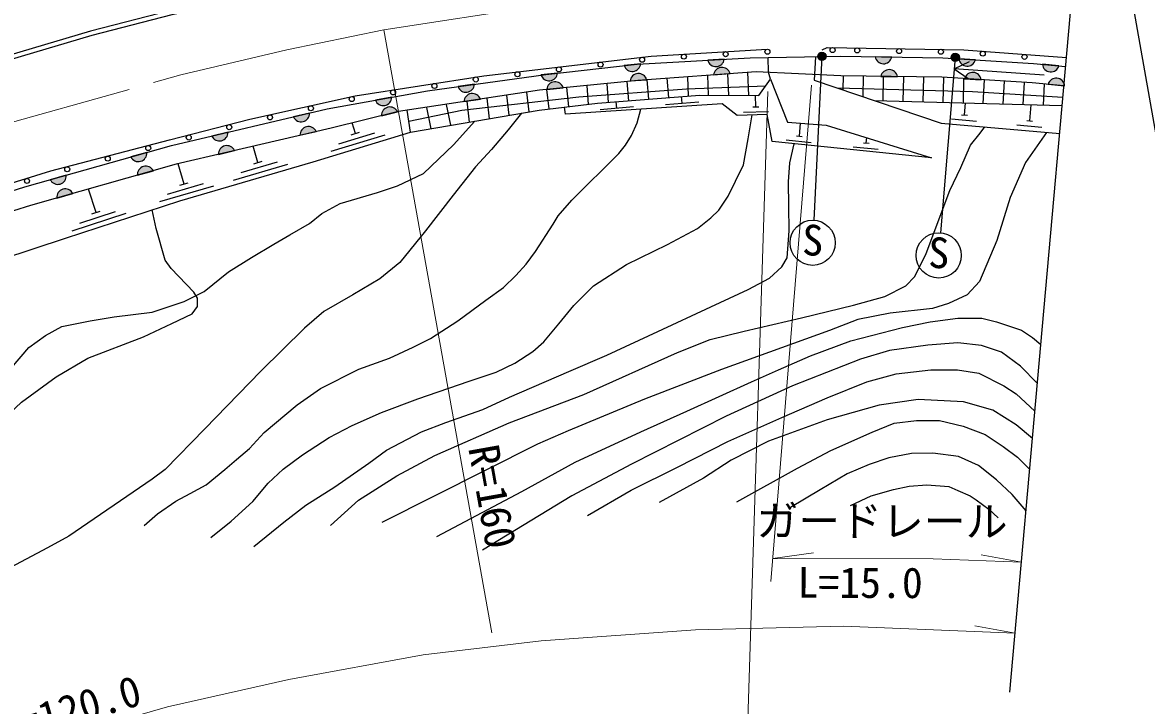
# Model space of a CAD drawing. Units: millimetres at full size, sheet at 1:1000; details may follow other scales. Extents: x 40000 to 680000, y 20000 to 380000.
# Drawn here: x 293752 to 360864, y 263472 to 304237 of the extents above; entities that cross this region are included whole.
import ezdxf
from ezdxf.enums import TextEntityAlignment as Align

# ---------------------------------------------------------------- set-up
doc = ezdxf.new("R2010")
doc.units = ezdxf.units.MM
doc.header["$LTSCALE"] = 1000
doc.linetypes.add('CHAIN', pattern=[18.5, 12, -1.5, 3.5, -1.5])
for name, color, linetype, lineweight in [('M-BGD', 7, 'Continuous', 25), ('M-BGD-EXST', 7, 'Continuous', 25), ('M-BMK', 2, 'CHAIN', 13), ('M-BMK-OTRS', 5, 'Continuous', 25), ('M-STR-HTXT', 7, 'Continuous', 13)]:
    doc.layers.add(name, color=color, linetype=linetype, lineweight=lineweight)
doc.styles.add('ＭＳ ゴシック', font='')
doc.styles.get('ＭＳ ゴシック').set_extended_font_data('MS Gothic')

msp = doc.modelspace()

# ---------------------------------------------------------------- hatches: boundary and pattern name
at = {"layer": 'M-BGD'}
for points in [[(335656, 302040, -0.82183), (334667, 301986)], [(345653, 302172, -0.82183), (344662, 302187)], [(350649, 302004, -0.82183), (349660, 302065)], [(330663, 301778, -0.82183), (329678, 301667)], [(335016, 301114, -0.82183), (336004, 301187)], [(345003, 301023, -0.82183), (345994, 301008)], [(355636, 301655, -0.82183), (354649, 301742)], [(325694, 301218, -0.82183), (324710, 301107)], [(325055, 300243, -0.82183), (326041, 300341)], [(330029, 300748, -0.82183), (331018, 300821)], [(350000, 300883, -0.82183), (350989, 300822)], [(354989, 300549, -0.82183), (355976, 300461)], [(320740, 300548, -0.82183), (319758, 300411)], [(320109, 299513, -0.82183), (321089, 299662)], [(315801, 299772, -0.82183), (314826, 299596)], [(310892, 298828, -0.82183), (309927, 298602)], [(315184, 298669, -0.82183), (316147, 298903)], [(310321, 297505, -0.82183), (311286, 297731)], [(306024, 297687, -0.82183), (305059, 297461)], [(305453, 296364, -0.82183), (306418, 296590)], [(301173, 296480, -0.82183), (300220, 296211)], [(300612, 295118, -0.82183), (301566, 295387)], [(296361, 295121, -0.82183), (295408, 294852)], [(295801, 293759, -0.82183), (296754, 294028)]]:
    msp.add_hatch(color=256, dxfattribs=at).paths.add_polyline_path(points)
at = {"layer": 'M-BGD-EXST'}
for points in [[(341701, 302339, -1), (341262, 302100, -0.41421), (341362, 302439, -0.41421)], [(349661, 302275, -1), (349222, 302036, -0.41421), (349322, 302375, -0.41421)]]:
    msp.add_hatch(color=256, dxfattribs=at).paths.add_polyline_path(points)

# ---------------------------------------------------------------- linework, layer by layer
at = {"layer": 'M-BGD'}
for p, q in [((335656, 302040), (334667, 301986)), ((338284, 301267), (338269, 302143)), ((345653, 302172), (344662, 302187)), ((350649, 302004), (349660, 302065)), ((330663, 301778), (329678, 301667)), ((349384, 301469), (350222, 300903)), ((355636, 301655), (354649, 301742)), ((325694, 301218), (324710, 301107)), ((329839, 300717), (329925, 299562)), ((330029, 300748), (331018, 300821)), ((331034, 300822), (331121, 299657)), ((332231, 300910), (332318, 299752)), ((333453, 300999), (333499, 299845)), ((334650, 301087), (334697, 299898)), ((335016, 301114), (336004, 301187)), ((335848, 301175), (335898, 299893)), ((337045, 301263), (337100, 299888)), ((342748, 301079), (342726, 300216)), ((343947, 301048), (343916, 299815)), ((345003, 301023), (345994, 301008)), ((345147, 301018), (345110, 299566)), ((346347, 300999), (346309, 299534)), ((347547, 300981), (347509, 299501)), ((348747, 300959), (348708, 299468)), ((349945, 300885), (349908, 299436)), ((350000, 300883), (350989, 300822)), ((351170, 300810), (351082, 299404)), ((352368, 300736), (352282, 299371)), ((353566, 300662), (353482, 299338)), ((320740, 300548), (319758, 300411)), ((323847, 300082), (323981, 298902)), ((325036, 300241), (325169, 299076)), ((325055, 300243), (326041, 300341)), ((326231, 300360), (326361, 299215)), ((327450, 300481), (327534, 299352)), ((328644, 300599), (328729, 299467)), ((354762, 300569), (354683, 299306)), ((354989, 300549), (355976, 300461)), ((315801, 299772), (314826, 299596)), ((319054, 299352), (319313, 298099)), ((320109, 299513), (321089, 299662)), ((320285, 299539), (320428, 298291)), ((321472, 299720), (321612, 298495)), ((322659, 299901), (322797, 298699)), ((329240, 299130), (329205, 299505)), ((332137, 299336), (334131, 299501)), ((333134, 299418), (333101, 299814)), ((337535, 299206), (337513, 299886)), ((344603, 299583), (355827, 299277)), ((349991, 298712), (350056, 299434)), ((353889, 298365), (353974, 299327)), ((310892, 298828), (309927, 298602)), ((315184, 298669), (316147, 298903)), ((316912, 297686), (316712, 298995)), ((317866, 299171), (318130, 297896)), ((328245, 299036), (330236, 299223)), ((336795, 298882), (338294, 298930)), ((337360, 299201), (337710, 299212)), ((349817, 298727), (350166, 298696)), ((313627, 297616), (313436, 298245)), ((340135, 297452), (340214, 298229)), ((349218, 298479), (350712, 298346)), ((353115, 298132), (354609, 297999)), ((353714, 298380), (354063, 298349)), ((306024, 297687), (305059, 297461)), ((310321, 297505), (311286, 297731)), ((312187, 296551), (315416, 297533)), ((312638, 297002), (314791, 297657)), ((313376, 297540), (313878, 297693)), ((339960, 297470), (340309, 297435)), ((344132, 297045), (344164, 297361)), ((307810, 295884), (307528, 296850)), ((339358, 297230), (340850, 297078)), ((343356, 296822), (344848, 296670)), ((343958, 297063), (344306, 297027)), ((301173, 296480), (300220, 296211)), ((305453, 296364), (306418, 296590)), ((300612, 295118), (301566, 295387)), ((303397, 294597), (303046, 295800)), ((306358, 294836), (309598, 295781)), ((306814, 295281), (308974, 295912)), ((307558, 295811), (308062, 295958)), ((296361, 295121), (295408, 294852)), ((302401, 293994), (304561, 294624)), ((303145, 294523), (303649, 294670)), ((295801, 293759), (296754, 294028)), ((298143, 292892), (297684, 294291)), ((301945, 293548), (305185, 294494)), ((296726, 291796), (299933, 292848)), ((297167, 292256), (299305, 292957)), ((297893, 292810), (298392, 292974))]:
    msp.add_line(p, q, dxfattribs=at)
for points in [[(353569, 309500), (342503, 309576), (331714, 309017), (321098, 307955), (310635, 306322), (302677, 304687), (297896, 303455), (284484, 299482), (255707, 290878), (246425, 288577), (240133, 287271), (233983, 286288), (227210, 285484), (220102, 284777), (210884, 284406), (196763, 284406), (176003, 284699), (164034, 284836)], [(353571, 309773), (342497, 309849), (331694, 309289), (321063, 308226), (310587, 306590), (302615, 304953), (297823, 303718), (284406, 299744), (255635, 291141), (246365, 288843), (240084, 287539), (233946, 286558), (227180, 285755), (220083, 285049), (210879, 284678), (196765, 284678), (176006, 284971), (164037, 285108)], [(341503, 302603), (341804, 302749), (349956, 302614), (356082, 302140)], [(213339, 269092), (237350, 277782), (243757, 279963), (247413, 281342), (248890, 281950), (260985, 284696), (269630, 286595), (287767, 292499), (293895, 294425), (302647, 296896), (311939, 299074), (317931, 300157), (324993, 301139), (330453, 301755), (337196, 302124), (342608, 302219), (348696, 302124), (354119, 301790), (356036, 301619)], [(231632, 278293), (232803, 278506), (240039, 279186), (245289, 280899), (248377, 282313), (260000, 284915), (269767, 287113), (288387, 293200), (295451, 295375), (302537, 297235), (307329, 298458), (313608, 299863), (321296, 301061), (331298, 302233), (338223, 302644)], [(341091, 302192), (341024, 300791), (348599, 298234), (355678, 297603)], [(354761, 301093), (349384, 301469), (350292, 301912)], [(355933, 300465), (354032, 300634), (348651, 300967), (342610, 301060), (337561, 301301), (330496, 300782), (324619, 300200), (316207, 298918), (312175, 297939), (302936, 295774), (294226, 293314), (288120, 291395), (269934, 285476), (261237, 283566), (250266, 281075), (246632, 279582), (244148, 278872), (237541, 276736), (213673, 268168)], [(316912, 297686), (324607, 299010), (328076, 299415), (334196, 299901), (337714, 299885), (338414, 300849), (338284, 301267)], [(338414, 300849), (339425, 298289), (341743, 298111), (348024, 296165), (338519, 297134), (338208, 298747), (336424, 298690), (335529, 299381), (326172, 298769), (326123, 299187)], [(316812, 298340), (319991, 298999), (326973, 299797), (333393, 300277), (338135, 300465)], [(316812, 298340), (319991, 298999), (326973, 299797), (333393, 300277), (338135, 300465)], [(342386, 300331), (350464, 300125), (355873, 299785)], [(323545, 298827), (322756, 297834), (321747, 296652), (320809, 295621), (319459, 293938), (317824, 291808), (316288, 289921), (315085, 288930), (313468, 287974), (311742, 286993), (310594, 285994), (307974, 283418), (304648, 279982), (302277, 277565), (301495, 276976), (296515, 273588), (295238, 272888), (292041, 271189), (290600, 270079), (288110, 267663)], [(301020, 274220), (301810, 274903), (302899, 275659), (303762, 276132), (304710, 276634), (305833, 277561), (306521, 278147), (307309, 278816), (308181, 279767), (310147, 281427), (311551, 282397), (313835, 283550), (315662, 284201), (317078, 284864), (318111, 285368), (319739, 286434), (321424, 287666), (322468, 288429), (323216, 289143), (323815, 289822), (324373, 290576), (325441, 292193), (325730, 292693), (326561, 293642), (329358, 296417), (329747, 296912), (330114, 297486), (330452, 298252), (330666, 299063)], [(304988, 273504), (306217, 274479), (307513, 275654), (308429, 276740), (309320, 277576), (310473, 278440), (312065, 279477), (313427, 280175), (315194, 280960), (317352, 281780), (320415, 282828), (322037, 283360), (323139, 283895), (324219, 284596), (324870, 285185), (325775, 286254), (326670, 287338), (327851, 288517), (329815, 289800), (332257, 290978), (334061, 291932), (334851, 292576), (335337, 293043), (335884, 293865), (336333, 294758), (336795, 295748), (337087, 297291), (337316, 298719)], [(293087, 283633), (294141, 284841), (295132, 285552), (296104, 286092), (297793, 286435), (299234, 286660), (301503, 286957), (303406, 287589), (304595, 288183), (306055, 289365), (307433, 290210), (308751, 290997), (309713, 291568), (310879, 292241), (311626, 292842), (312722, 293426), (314946, 294100), (316139, 294492), (317699, 295232), (319486, 296935), (320759, 298348)], [(312147, 274220), (313814, 275731), (316098, 277172), (318368, 278392), (322808, 280350), (327273, 282033), (332869, 284543), (334801, 285317), (336835, 285815), (340273, 286602), (343362, 287365), (345239, 287876), (346498, 288519), (347025, 289072), (347708, 290452), (349126, 294206), (349770, 295588), (350347, 296912), (350938, 297633), (351217, 298001)], [(210741, 267155), (216360, 266307), (228364, 269004), (244988, 276543), (256679, 279118), (273729, 284167), (281031, 286323), (296323, 291359), (303138, 293595), (311112, 295922), (316912, 297686)], [(354896, 297673), (353631, 295888), (352725, 293800), (351936, 291226), (350898, 288781), (350150, 287981), (349035, 287470), (348090, 287169), (345553, 286889), (343623, 286509), (341931, 285853), (335496, 283529), (330897, 281752), (326341, 279862), (324504, 279076), (315206, 274402)], [(307573, 272953), (309353, 274414), (310674, 275433), (312400, 276517), (314425, 277937), (315489, 278717), (317571, 279814), (319032, 280358), (321238, 281134), (322823, 281869), (326370, 283402), (328641, 284380), (331695, 285804), (334860, 287266), (337087, 288292), (338348, 288981), (339095, 289654), (339412, 290188), (339519, 291800), (339507, 293279), (339497, 294721), (339560, 295860), (339832, 297001)], [(281421, 267254), (282638, 269206), (284685, 271973), (286774, 274473), (289311, 277220), (291939, 279955), (293701, 281571), (295755, 283087), (297661, 284196), (300980, 285482), (302664, 286276), (303875, 286842), (304192, 287280), (304192, 287787), (303987, 288146), (302633, 289559), (302276, 290053), (301728, 291939), (301488, 293054)], [(318482, 273556), (323574, 276239), (326754, 277987), (330677, 279798), (333411, 281046), (337272, 282797), (338886, 283499), (340800, 284332), (343214, 285232), (346288, 286039), (347941, 286377), (349595, 286585), (351040, 286585), (351913, 286377), (353396, 285872), (354063, 285428), (354558, 285017)], [(354351, 282691), (353349, 283733), (352203, 284565), (351005, 284956), (349599, 285125), (347815, 284969), (345510, 284656), (343788, 284148), (339722, 282546), (335772, 280748), (330115, 277881), (326545, 275991), (321216, 272749)], [(327484, 274809), (330102, 276318), (332865, 277701), (335860, 279223), (339080, 280658), (341789, 281828), (344165, 282781), (345923, 283275), (347993, 283509), (349582, 283509), (350845, 283301), (352335, 282544), (353090, 282076), (354203, 281030)], [(354058, 279412), (353073, 280229), (351693, 281101), (349935, 281595), (347227, 281738), (344909, 281400), (341797, 280516), (338300, 279250), (336070, 278115), (334417, 277048), (331773, 275591)], [(336410, 275622), (340024, 277629), (342021, 278697), (344478, 279784), (345794, 280318), (347135, 280474), (348502, 280487), (349922, 280136), (351224, 279641), (352307, 278936), (353167, 278286), (353894, 277567)], [(353674, 275093), (352841, 276071), (351914, 276946), (350829, 277804), (349642, 278329), (348112, 278523), (346828, 278510), (345472, 278245), (344313, 277847), (342997, 277302), (341382, 276350), (339616, 275286)], [(343198, 275408), (344419, 275993), (345755, 276369), (346695, 276557), (347739, 276641), (349054, 276536), (349592, 276309), (350344, 275992), (350694, 275739), (351440, 275182), (352005, 274670)]]:
    msp.add_lwpolyline(points, dxfattribs=at)
for centre in [(342120, 302593), (343590, 302569), (346090, 302528), (330748, 302017), (333240, 302198), (335736, 302346), (338232, 302494), (348589, 302487), (351086, 302377), (353578, 302184), (325782, 301435), (328265, 301726), (320818, 300834), (323299, 301144), (315878, 300065), (318348, 300450), (313410, 299665), (308531, 298573), (310971, 299119), (306100, 297990), (303678, 297372), (301258, 296744), (298840, 296109), (296422, 295475), (294022, 294778)]:
    msp.add_circle(centre, 150, dxfattribs=at)
for centre, start, end in [((335156, 302110), 194.30812, 351.96631), ((345159, 302277), 190.28319, 347.94138), ((350160, 302132), 187.63751, 345.2957), ((330159, 301820), 197.6051, 355.26329), ((335517, 301053), 15.36912, 173.02731), ((345497, 300918), 10.28319, 167.94138), ((355151, 301796), 186.08225, 343.74044), ((325191, 301260), 197.6051, 355.26329), ((325557, 300195), 16.82872, 174.48691), ((330531, 300687), 15.36912, 173.02731), ((350489, 300755), 7.63751, 165.2957), ((355473, 300408), 6.08225, 163.74044), ((320235, 300576), 199.08302, 356.74121), ((320614, 299491), 19.83969, 177.49788), ((315296, 299780), 201.42356, 359.08175), ((310387, 298810), 204.35942, 2.01761), ((315688, 298691), 24.81351, 182.4717), ((310826, 297522), 24.35942, 182.01761), ((305519, 297670), 204.35942, 2.01761), ((305958, 296382), 24.35942, 182.01761), ((300670, 296439), 206.94001, 4.5982), ((301116, 295158), 26.94001, 184.5982), ((295858, 295081), 206.94001, 4.5982), ((296304, 293799), 26.94001, 184.5982)]:
    msp.add_arc(centre, 505, start, end, dxfattribs=at)
at = {"layer": 'M-BGD-EXST'}
for p, q in [((341482, 302219), (340998, 292436)), ((349441, 302156), (348567, 291681))]:
    msp.add_line(p, q, dxfattribs=at)
for centre, radius in [((341482, 302219), 250), ((349441, 302156), 250), ((340931, 291088), 1350), ((348455, 290336), 1350)]:
    msp.add_circle(centre, radius, dxfattribs=at)
at = {"layer": 'M-BMK'}
msp.add_lwpolyline([(59175, 283279), (97816, 282299), (159486, 281071), (196247, 280571), (208604, 280709), (221057, 281219), (226752, 281757), (237989, 283280), (245837, 284841), (258558, 287996), (266252, 290213), (288574, 297012), (303214, 301108), (309537, 302606), (315333, 303798), (324655, 305237), (332439, 305934), (340963, 306302), (352372, 306031), (356408, 305798)], dxfattribs=at)
at = {"layer": 'M-BMK-OTRS'}
for p, q in [((352711, 264277), (359918, 345217)), ((370313, 247380), (357600, 319178))]:
    msp.add_line(p, q, dxfattribs=at)
at = {"layer": 'M-STR-HTXT'}
for p, q in [((321782, 267809), (315333, 303798)), ((337002, 260752), (338252, 300123)), ((338437, 270865), (340857, 300496)), ((338550, 272254), (340983, 272588)), ((353401, 272030), (350984, 272460)), ((353023, 267786), (350608, 268229))]:
    msp.add_line(p, q, dxfattribs=at)
for points in [[(338550, 272254), (348128, 272221), (353401, 272030)], [(353023, 267786), (342765, 268215), (333945, 267984), (324720, 267334), (317668, 266487), (309662, 265024), (302408, 263391), (293325, 260760), (290110, 259622), (286442, 258221), (279142, 255788), (274829, 254540), (263289, 251684), (256675, 250674), (252301, 250073), (247375, 249565), (243019, 249240)]]:
    msp.add_lwpolyline(points, dxfattribs=at)

# ---------------------------------------------------------------- texts
at = {"layer": 'M-BGD-EXST', "style": 'ＭＳ ゴシック'}
for p in [(340276, 289795), (347800, 289043)]:
    msp.add_text('S', height=1833, rotation=358.508, dxfattribs=at).set_placement(p, align=Align.BOTTOM_LEFT)
at = {"layer": 'M-STR-HTXT', "style": 'ＭＳ ゴシック'}
for s, rotation, p in [('R=160', 280.159, (319820, 278756)), ('ガードレール', 359.802, (337564, 273041)), ('L=15.0', 359.802, (340020, 269357)), ('L=120.0', 16.156, (292769, 260598))]:
    msp.add_text(s, height=1833, rotation=rotation, dxfattribs=at).set_placement(p, align=Align.BOTTOM_LEFT)

doc.saveas('drawing.dxf')
